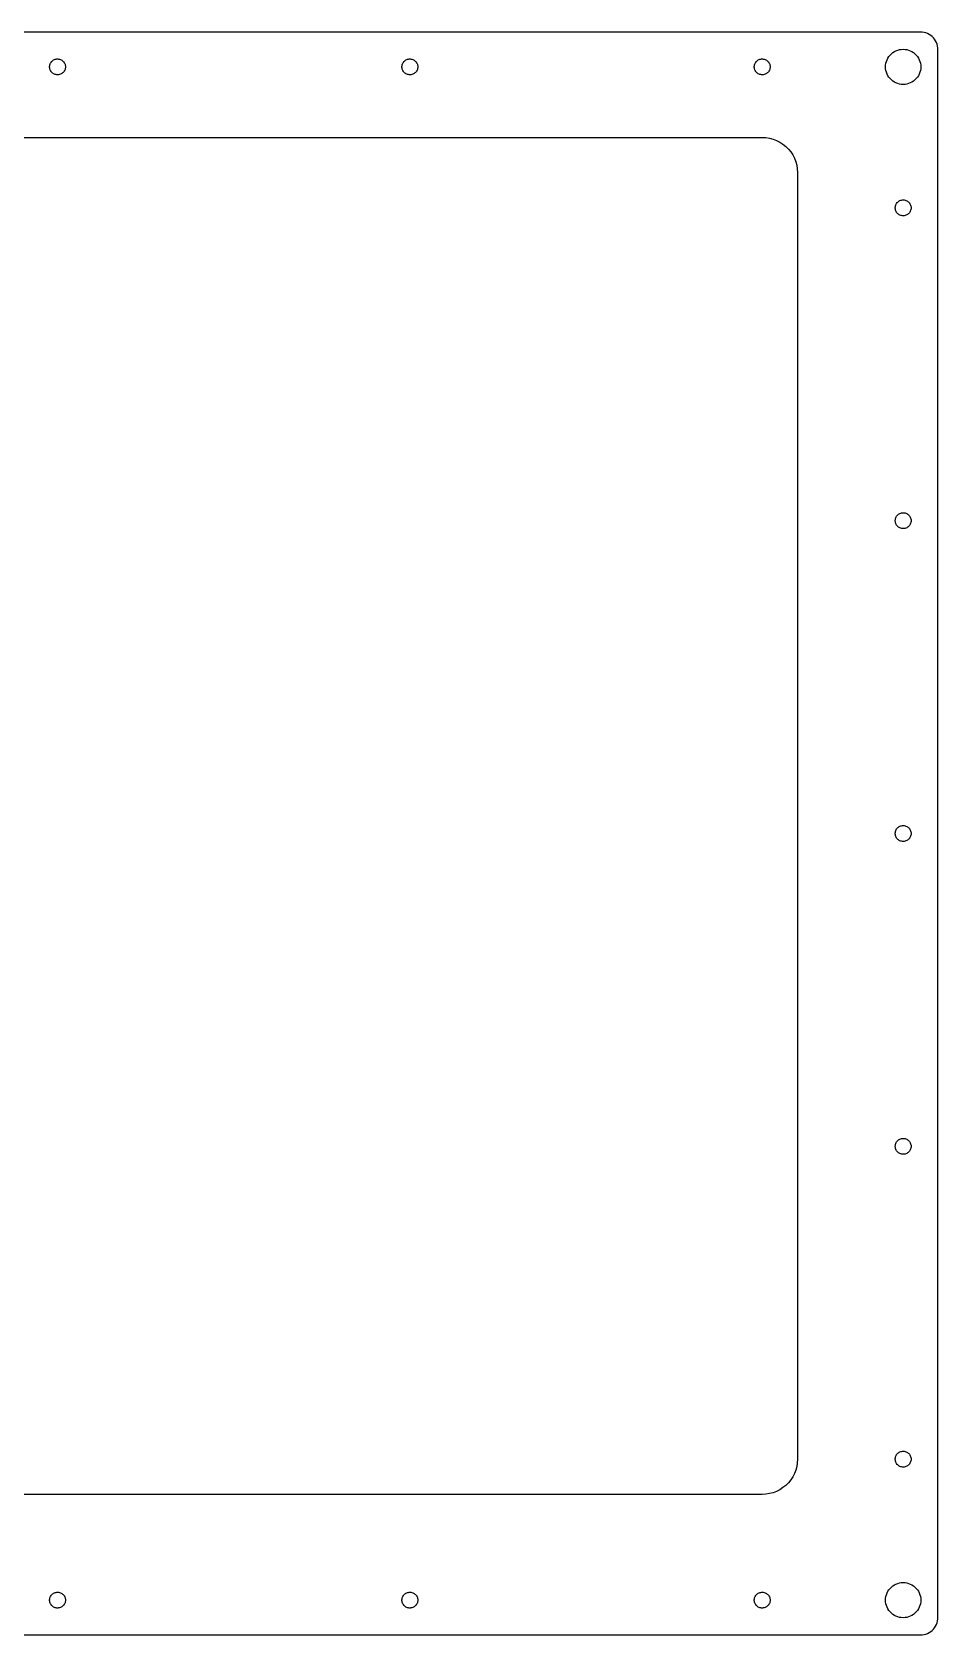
# Model space of a CAD drawing. Header units: metres. Extents: x -250 to 250, y -227 to 227.
# Drawn here: x -7.2 to 249.9, y -227.4 to 227.4 of the extents above; entities that cross this region are included whole.
import ezdxf

# ---------------------------------------------------------------- set-up
doc = ezdxf.new("R2010")
doc.units = ezdxf.units.M

msp = doc.modelspace()

# ---------------------------------------------------------------- linework, layer by layer
for p, q in [((244.875, 227.375), (-244.875, 227.375)), ((245.398, 227.348), (244.875, 227.375)), ((245.915, 227.266), (245.398, 227.348)), ((246.42, 227.13), (245.915, 227.266)), ((246.909, 226.943), (246.42, 227.13)), ((247.375, 226.705), (246.909, 226.943)), ((247.814, 226.42), (247.375, 226.705)), ((248.221, 226.091), (247.814, 226.42)), ((248.591, 225.721), (248.221, 226.091)), ((248.92, 225.314), (248.591, 225.721)), ((249.205, 224.875), (248.92, 225.314)), ((249.443, 224.409), (249.205, 224.875)), ((249.63, 223.92), (249.443, 224.409)), ((249.766, 223.415), (249.63, 223.92)), ((249.848, 222.898), (249.766, 223.415)), ((249.875, 222.375), (249.848, 222.898)), ((-2.1651, 218.112), (-2.08461, 218.347)), ((-2.08461, 218.347), (-1.97881, 218.571)), ((-1.97881, 218.571), (-1.849, 218.782)), ((-1.849, 218.782), (-1.69673, 218.978)), ((-1.69673, 218.978), (-1.52388, 219.155)), ((-1.52388, 219.155), (-1.33252, 219.313)), ((-1.33252, 219.313), (-1.125, 219.449)), ((-1.125, 219.449), (-0.90381, 219.56)), ((-0.90381, 219.56), (-0.67165, 219.647)), ((-0.67165, 219.647), (-0.43134, 219.708)), ((-0.43134, 219.708), (-0.18579, 219.742)), ((-0.18579, 219.742), (0.062, 219.749)), ((0.062, 219.749), (0.30904, 219.729)), ((0.30904, 219.729), (0.55234, 219.681)), ((0.55234, 219.681), (0.78892, 219.607)), ((0.78892, 219.607), (1.01595, 219.508)), ((1.01595, 219.508), (1.23062, 219.384)), ((1.23062, 219.384), (1.43037, 219.237)), ((1.43037, 219.237), (1.61275, 219.069)), ((1.61275, 219.069), (1.77556, 218.882)), ((1.77556, 218.882), (1.91681, 218.678)), ((1.91681, 218.678), (2.03479, 218.46)), ((2.03479, 218.46), (2.12808, 218.231)), ((97.8349, 218.112), (97.9154, 218.347)), ((97.9154, 218.347), (98.0212, 218.571)), ((98.0212, 218.571), (98.151, 218.782)), ((98.151, 218.782), (98.3033, 218.978)), ((98.3033, 218.978), (98.4761, 219.155)), ((98.4761, 219.155), (98.6675, 219.313)), ((98.6675, 219.313), (98.875, 219.449)), ((98.875, 219.449), (99.0962, 219.56)), ((99.0962, 219.56), (99.3283, 219.647)), ((99.3283, 219.647), (99.5686, 219.708)), ((99.5686, 219.708), (99.8142, 219.742)), ((99.8142, 219.742), (100.062, 219.749)), ((100.062, 219.749), (100.309, 219.729)), ((100.309, 219.729), (100.552, 219.681)), ((100.552, 219.681), (100.789, 219.607)), ((100.789, 219.607), (101.016, 219.508)), ((101.016, 219.508), (101.231, 219.384)), ((101.231, 219.384), (101.43, 219.237)), ((101.43, 219.237), (101.613, 219.069)), ((101.613, 219.069), (101.776, 218.882)), ((101.776, 218.882), (101.917, 218.678)), ((101.917, 218.678), (102.035, 218.46)), ((102.035, 218.46), (102.128, 218.231)), ((197.835, 218.112), (197.915, 218.347)), ((197.915, 218.347), (198.021, 218.571)), ((198.021, 218.571), (198.151, 218.782)), ((198.151, 218.782), (198.303, 218.978)), ((198.303, 218.978), (198.476, 219.155)), ((198.476, 219.155), (198.667, 219.313)), ((198.667, 219.313), (198.875, 219.449)), ((198.875, 219.449), (199.096, 219.56)), ((199.096, 219.56), (199.328, 219.647)), ((199.328, 219.647), (199.569, 219.708)), ((199.569, 219.708), (199.814, 219.742)), ((199.814, 219.742), (200.062, 219.749)), ((200.062, 219.749), (200.309, 219.729)), ((200.309, 219.729), (200.552, 219.681)), ((200.552, 219.681), (200.789, 219.607)), ((200.789, 219.607), (201.016, 219.508)), ((201.016, 219.508), (201.231, 219.384)), ((201.231, 219.384), (201.43, 219.237)), ((201.43, 219.237), (201.613, 219.069)), ((201.613, 219.069), (201.776, 218.882)), ((201.776, 218.882), (201.917, 218.678)), ((201.917, 218.678), (202.035, 218.46)), ((202.035, 218.46), (202.128, 218.231)), ((235.027, 218.023), (235.109, 218.54)), ((235.109, 218.54), (235.245, 219.045)), ((235.245, 219.045), (235.432, 219.534)), ((235.432, 219.534), (235.67, 220)), ((235.67, 220), (235.955, 220.439)), ((235.955, 220.439), (236.284, 220.846)), ((236.284, 220.846), (236.654, 221.216)), ((236.654, 221.216), (237.061, 221.545)), ((237.061, 221.545), (237.5, 221.83)), ((237.5, 221.83), (237.966, 222.068)), ((237.966, 222.068), (238.455, 222.255)), ((238.455, 222.255), (238.96, 222.391)), ((238.96, 222.391), (239.477, 222.473)), ((239.477, 222.473), (240, 222.5)), ((240, 222.5), (240.523, 222.473)), ((240.523, 222.473), (241.04, 222.391)), ((241.04, 222.391), (241.545, 222.255)), ((241.545, 222.255), (242.034, 222.068)), ((242.034, 222.068), (242.5, 221.83)), ((242.5, 221.83), (242.939, 221.545)), ((242.939, 221.545), (243.346, 221.216)), ((243.346, 221.216), (243.716, 220.846)), ((243.716, 220.846), (244.045, 220.439)), ((244.045, 220.439), (244.33, 220)), ((244.33, 220), (244.568, 219.534)), ((244.568, 219.534), (244.755, 219.045)), ((244.755, 219.045), (244.891, 218.54)), ((244.891, 218.54), (244.973, 218.023)), ((249.875, -222.375), (249.875, 222.375)), ((-2.24658, 217.624), (-2.2193, 217.87)), ((-2.24658, 217.376), (-2.24658, 217.624)), ((-2.2193, 217.13), (-2.24658, 217.376)), ((-2.2193, 217.87), (-2.1651, 218.112)), ((-2.1651, 216.888), (-2.2193, 217.13)), ((-2.08461, 216.653), (-2.1651, 216.888)), ((-1.97881, 216.429), (-2.08461, 216.653)), ((-1.849, 216.218), (-1.97881, 216.429)), ((-1.69673, 216.022), (-1.849, 216.218)), ((-1.52388, 215.845), (-1.69673, 216.022)), ((-1.33252, 215.687), (-1.52388, 215.845)), ((-1.125, 215.551), (-1.33252, 215.687)), ((-0.90381, 215.44), (-1.125, 215.551)), ((-0.67165, 215.353), (-0.90381, 215.44)), ((-0.43134, 215.292), (-0.67165, 215.353)), ((-0.18579, 215.258), (-0.43134, 215.292)), ((0.062, 215.251), (-0.18579, 215.258)), ((0.30904, 215.271), (0.062, 215.251)), ((0.55234, 215.319), (0.30904, 215.271)), ((0.78892, 215.393), (0.55234, 215.319)), ((1.01595, 215.492), (0.78892, 215.393)), ((1.23062, 215.616), (1.01595, 215.492)), ((1.43037, 215.763), (1.23062, 215.616)), ((1.61275, 215.931), (1.43037, 215.763)), ((1.77556, 216.118), (1.61275, 215.931)), ((1.91681, 216.322), (1.77556, 216.118)), ((2.03479, 216.54), (1.91681, 216.322)), ((2.12808, 216.769), (2.03479, 216.54)), ((2.12808, 218.231), (2.19554, 217.992)), ((2.19554, 217.008), (2.12808, 216.769)), ((2.19554, 217.992), (2.23634, 217.748)), ((2.23634, 217.252), (2.19554, 217.008)), ((2.23634, 217.748), (2.25, 217.5)), ((2.25, 217.5), (2.23634, 217.252)), ((97.7534, 217.624), (97.7807, 217.87)), ((97.7534, 217.376), (97.7534, 217.624)), ((97.7807, 217.13), (97.7534, 217.376)), ((97.7807, 217.87), (97.8349, 218.112)), ((97.8349, 216.888), (97.7807, 217.13)), ((97.9154, 216.653), (97.8349, 216.888)), ((98.0212, 216.429), (97.9154, 216.653)), ((98.151, 216.218), (98.0212, 216.429)), ((98.3033, 216.022), (98.151, 216.218)), ((98.4761, 215.845), (98.3033, 216.022)), ((98.6675, 215.687), (98.4761, 215.845)), ((98.875, 215.551), (98.6675, 215.687)), ((99.0962, 215.44), (98.875, 215.551)), ((99.3283, 215.353), (99.0962, 215.44)), ((99.5686, 215.292), (99.3283, 215.353)), ((99.8142, 215.258), (99.5686, 215.292)), ((100.062, 215.251), (99.8142, 215.258)), ((100.309, 215.271), (100.062, 215.251)), ((100.552, 215.319), (100.309, 215.271)), ((100.789, 215.393), (100.552, 215.319)), ((101.016, 215.492), (100.789, 215.393)), ((101.231, 215.616), (101.016, 215.492)), ((101.43, 215.763), (101.231, 215.616)), ((101.613, 215.931), (101.43, 215.763)), ((101.776, 216.118), (101.613, 215.931)), ((101.917, 216.322), (101.776, 216.118)), ((102.035, 216.54), (101.917, 216.322)), ((102.128, 216.769), (102.035, 216.54)), ((102.128, 218.231), (102.196, 217.992)), ((102.196, 217.008), (102.128, 216.769)), ((102.196, 217.992), (102.236, 217.748)), ((102.236, 217.252), (102.196, 217.008)), ((102.236, 217.748), (102.25, 217.5)), ((102.25, 217.5), (102.236, 217.252)), ((197.753, 217.624), (197.781, 217.87)), ((197.753, 217.376), (197.753, 217.624)), ((197.781, 217.13), (197.753, 217.376)), ((197.781, 217.87), (197.835, 218.112)), ((197.835, 216.888), (197.781, 217.13)), ((197.915, 216.653), (197.835, 216.888)), ((198.021, 216.429), (197.915, 216.653)), ((198.151, 216.218), (198.021, 216.429)), ((198.303, 216.022), (198.151, 216.218)), ((198.476, 215.845), (198.303, 216.022)), ((198.667, 215.687), (198.476, 215.845)), ((198.875, 215.551), (198.667, 215.687)), ((199.096, 215.44), (198.875, 215.551)), ((199.328, 215.353), (199.096, 215.44)), ((199.569, 215.292), (199.328, 215.353)), ((199.814, 215.258), (199.569, 215.292)), ((200.062, 215.251), (199.814, 215.258)), ((200.309, 215.271), (200.062, 215.251)), ((200.552, 215.319), (200.309, 215.271)), ((200.789, 215.393), (200.552, 215.319)), ((201.016, 215.492), (200.789, 215.393)), ((201.231, 215.616), (201.016, 215.492)), ((201.43, 215.763), (201.231, 215.616)), ((201.613, 215.931), (201.43, 215.763)), ((201.776, 216.118), (201.613, 215.931)), ((201.917, 216.322), (201.776, 216.118)), ((202.035, 216.54), (201.917, 216.322)), ((202.128, 216.769), (202.035, 216.54)), ((202.128, 218.231), (202.196, 217.992)), ((202.196, 217.008), (202.128, 216.769)), ((202.196, 217.992), (202.236, 217.748)), ((202.236, 217.252), (202.196, 217.008)), ((202.236, 217.748), (202.25, 217.5)), ((202.25, 217.5), (202.236, 217.252)), ((235, 217.5), (235.027, 218.023)), ((235.027, 216.977), (235, 217.5)), ((235.109, 216.46), (235.027, 216.977)), ((235.245, 215.955), (235.109, 216.46)), ((235.432, 215.466), (235.245, 215.955)), ((235.67, 215), (235.432, 215.466)), ((235.955, 214.561), (235.67, 215)), ((236.284, 214.154), (235.955, 214.561)), ((236.654, 213.784), (236.284, 214.154)), ((237.061, 213.455), (236.654, 213.784)), ((243.346, 213.784), (242.939, 213.455)), ((243.716, 214.154), (243.346, 213.784)), ((244.045, 214.561), (243.716, 214.154)), ((244.33, 215), (244.045, 214.561)), ((244.568, 215.466), (244.33, 215)), ((244.755, 215.955), (244.568, 215.466)), ((244.891, 216.46), (244.755, 215.955)), ((244.973, 216.977), (244.891, 216.46)), ((244.973, 218.023), (245, 217.5)), ((245, 217.5), (244.973, 216.977)), ((237.5, 213.17), (237.061, 213.455)), ((237.966, 212.932), (237.5, 213.17)), ((238.455, 212.745), (237.966, 212.932)), ((238.96, 212.609), (238.455, 212.745)), ((239.477, 212.527), (238.96, 212.609)), ((240, 212.5), (239.477, 212.527)), ((240.523, 212.527), (240, 212.5)), ((241.04, 212.609), (240.523, 212.527)), ((241.545, 212.745), (241.04, 212.609)), ((242.034, 212.932), (241.545, 212.745)), ((242.5, 213.17), (242.034, 212.932)), ((242.939, 213.455), (242.5, 213.17)), ((-200, 197.5), (200, 197.5)), ((200, 197.5), (201.045, 197.445)), ((201.045, 197.445), (202.079, 197.281)), ((202.079, 197.281), (203.09, 197.011)), ((203.09, 197.011), (204.067, 196.635)), ((204.067, 196.635), (205, 196.16)), ((205, 196.16), (205.878, 195.59)), ((205.878, 195.59), (206.691, 194.931)), ((206.691, 194.931), (207.431, 194.191)), ((207.431, 194.191), (208.09, 193.378)), ((208.09, 193.378), (208.66, 192.5)), ((208.66, 192.5), (209.135, 191.567)), ((209.135, 191.567), (209.511, 190.59)), ((209.511, 190.59), (209.781, 189.579)), ((209.781, 189.579), (209.945, 188.545)), ((209.945, 188.545), (210, 187.5)), ((210, 187.5), (210, -177.5)), ((237.753, 177.624), (237.781, 177.87)), ((237.753, 177.376), (237.753, 177.624)), ((237.781, 177.13), (237.753, 177.376)), ((237.781, 177.87), (237.835, 178.112)), ((237.835, 178.112), (237.915, 178.347)), ((237.915, 178.347), (238.021, 178.571)), ((238.021, 178.571), (238.151, 178.782)), ((238.151, 178.782), (238.303, 178.978)), ((238.303, 178.978), (238.476, 179.155)), ((238.476, 179.155), (238.667, 179.313)), ((238.667, 179.313), (238.875, 179.449)), ((238.875, 179.449), (239.096, 179.56)), ((239.096, 179.56), (239.328, 179.647)), ((239.328, 179.647), (239.569, 179.708)), ((239.569, 179.708), (239.814, 179.742)), ((239.814, 179.742), (240.062, 179.749)), ((240.062, 179.749), (240.309, 179.729)), ((240.309, 179.729), (240.552, 179.681)), ((240.552, 179.681), (240.789, 179.607)), ((240.789, 179.607), (241.016, 179.508)), ((241.016, 179.508), (241.231, 179.384)), ((241.231, 179.384), (241.43, 179.237)), ((241.43, 179.237), (241.613, 179.069)), ((241.613, 179.069), (241.776, 178.882)), ((241.776, 178.882), (241.917, 178.678)), ((241.917, 178.678), (242.035, 178.46)), ((242.035, 178.46), (242.128, 178.231)), ((242.128, 178.231), (242.196, 177.992)), ((242.196, 177.992), (242.236, 177.748)), ((242.236, 177.748), (242.25, 177.5)), ((242.25, 177.5), (242.236, 177.252)), ((237.835, 176.888), (237.781, 177.13)), ((237.915, 176.653), (237.835, 176.888)), ((238.021, 176.429), (237.915, 176.653)), ((238.151, 176.218), (238.021, 176.429)), ((238.303, 176.022), (238.151, 176.218)), ((238.476, 175.845), (238.303, 176.022)), ((238.667, 175.687), (238.476, 175.845)), ((238.875, 175.551), (238.667, 175.687)), ((239.096, 175.44), (238.875, 175.551)), ((239.328, 175.353), (239.096, 175.44)), ((239.569, 175.292), (239.328, 175.353)), ((239.814, 175.258), (239.569, 175.292)), ((240.062, 175.251), (239.814, 175.258)), ((240.309, 175.271), (240.062, 175.251)), ((240.552, 175.319), (240.309, 175.271)), ((240.789, 175.393), (240.552, 175.319)), ((241.016, 175.492), (240.789, 175.393)), ((241.231, 175.616), (241.016, 175.492)), ((241.43, 175.763), (241.231, 175.616)), ((241.613, 175.931), (241.43, 175.763)), ((241.776, 176.118), (241.613, 175.931)), ((241.917, 176.322), (241.776, 176.118)), ((242.035, 176.54), (241.917, 176.322)), ((242.128, 176.769), (242.035, 176.54)), ((242.196, 177.008), (242.128, 176.769)), ((242.236, 177.252), (242.196, 177.008)), ((239.328, 90.8974), (239.569, 90.9583)), ((239.569, 90.9583), (239.814, 90.9923)), ((239.814, 90.9923), (240.062, 90.9991)), ((240.062, 90.9991), (240.309, 90.9787)), ((240.309, 90.9787), (240.552, 90.9312)), ((237.753, 88.8739), (237.781, 89.1203)), ((237.753, 88.6261), (237.753, 88.8739)), ((237.781, 88.3797), (237.753, 88.6261)), ((237.781, 89.1203), (237.835, 89.3622)), ((237.835, 88.1378), (237.781, 88.3797)), ((237.835, 89.3622), (237.915, 89.5967)), ((237.915, 87.9033), (237.835, 88.1378)), ((237.915, 89.5967), (238.021, 89.8209)), ((238.021, 87.6791), (237.915, 87.9033)), ((238.021, 89.8209), (238.151, 90.0321)), ((238.151, 87.4679), (238.021, 87.6791)), ((238.151, 90.0321), (238.303, 90.2277)), ((238.303, 87.2723), (238.151, 87.4679)), ((238.303, 90.2277), (238.476, 90.4054)), ((238.476, 87.0946), (238.303, 87.2723)), ((238.476, 90.4054), (238.667, 90.563)), ((238.667, 86.937), (238.476, 87.0946)), ((238.667, 90.563), (238.875, 90.6985)), ((238.875, 86.8014), (238.667, 86.937)), ((238.875, 90.6985), (239.096, 90.8105)), ((239.096, 86.6895), (238.875, 86.8014)), ((239.096, 90.8105), (239.328, 90.8974)), ((239.328, 86.6026), (239.096, 86.6895)), ((239.569, 86.5417), (239.328, 86.6026)), ((239.814, 86.5077), (239.569, 86.5417)), ((240.062, 86.5009), (239.814, 86.5077)), ((240.309, 86.5213), (240.062, 86.5009)), ((240.552, 86.5688), (240.309, 86.5213)), ((240.552, 90.9312), (240.789, 90.8571)), ((240.789, 86.6429), (240.552, 86.5688)), ((240.789, 90.8571), (241.016, 90.7576)), ((241.016, 86.7424), (240.789, 86.6429)), ((241.016, 90.7576), (241.231, 90.6336)), ((241.231, 86.8664), (241.016, 86.7424)), ((241.231, 90.6336), (241.43, 90.4868)), ((241.43, 87.0132), (241.231, 86.8664)), ((241.43, 90.4868), (241.613, 90.3189)), ((241.613, 87.1811), (241.43, 87.0132)), ((241.613, 90.3189), (241.776, 90.132)), ((241.776, 87.368), (241.613, 87.1811)), ((241.776, 90.132), (241.917, 89.9283)), ((241.917, 87.5717), (241.776, 87.368)), ((241.917, 89.9283), (242.035, 89.7102)), ((242.035, 87.7897), (241.917, 87.5717)), ((242.035, 89.7102), (242.128, 89.4806)), ((242.128, 88.0194), (242.035, 87.7897)), ((242.128, 89.4806), (242.196, 89.242)), ((242.196, 88.258), (242.128, 88.0194)), ((242.196, 89.242), (242.236, 88.9975)), ((242.236, 88.5025), (242.196, 88.258)), ((242.236, 88.9975), (242.25, 88.75)), ((242.25, 88.75), (242.236, 88.5025)), ((237.753, 0.12395), (237.781, 0.37033)), ((237.753, -0.12395), (237.753, 0.12395)), ((237.781, 0.37033), (237.835, 0.61223)), ((237.835, 0.61223), (237.915, 0.84669)), ((237.915, 0.84669), (238.021, 1.07088)), ((238.021, 1.07088), (238.151, 1.28206)), ((238.151, 1.28206), (238.303, 1.47769)), ((238.303, 1.47769), (238.476, 1.65536)), ((238.476, 1.65536), (238.667, 1.81296)), ((238.667, 1.81296), (238.875, 1.94855)), ((238.875, 1.94855), (239.096, 2.06049)), ((239.096, 2.06049), (239.328, 2.1474)), ((239.328, 2.1474), (239.569, 2.20825)), ((239.569, 2.20825), (239.814, 2.24231)), ((239.814, 2.24231), (240.062, 2.24915)), ((240.062, 2.24915), (240.309, 2.22867)), ((240.309, 2.22867), (240.552, 2.18114)), ((240.552, 2.18114), (240.789, 2.10715)), ((240.789, 2.10715), (241.016, 2.00757)), ((241.016, 2.00757), (241.231, 1.88362)), ((241.231, 1.88362), (241.43, 1.7368)), ((241.43, 1.7368), (241.613, 1.56891)), ((241.613, 1.56891), (241.776, 1.38197)), ((241.776, 1.38197), (241.917, 1.17825)), ((241.917, 1.17825), (242.035, 0.96024)), ((242.035, 0.96024), (242.128, 0.73056)), ((242.128, 0.73056), (242.196, 0.49202)), ((242.196, 0.49202), (242.236, 0.24751)), ((242.236, 0.24751), (242.25, 0)), ((242.25, 0), (242.236, -0.24751)), ((237.781, -0.37033), (237.753, -0.12395)), ((237.835, -0.61223), (237.781, -0.37033)), ((237.915, -0.84669), (237.835, -0.61223)), ((238.021, -1.07088), (237.915, -0.84669)), ((238.151, -1.28206), (238.021, -1.07088)), ((238.303, -1.47769), (238.151, -1.28206)), ((238.476, -1.65536), (238.303, -1.47769)), ((238.667, -1.81296), (238.476, -1.65536)), ((238.875, -1.94855), (238.667, -1.81296)), ((239.096, -2.06049), (238.875, -1.94855)), ((239.328, -2.1474), (239.096, -2.06049)), ((239.569, -2.20825), (239.328, -2.1474)), ((239.814, -2.24231), (239.569, -2.20825)), ((240.062, -2.24915), (239.814, -2.24231)), ((240.309, -2.22867), (240.062, -2.24915)), ((240.552, -2.18114), (240.309, -2.22867)), ((240.789, -2.10715), (240.552, -2.18114)), ((241.016, -2.00757), (240.789, -2.10715)), ((241.231, -1.88362), (241.016, -2.00757)), ((241.43, -1.7368), (241.231, -1.88362)), ((241.613, -1.56891), (241.43, -1.7368)), ((241.776, -1.38197), (241.613, -1.56891)), ((241.917, -1.17825), (241.776, -1.38197)), ((242.035, -0.96024), (241.917, -1.17825)), ((242.128, -0.73056), (242.035, -0.96024)), ((242.196, -0.49202), (242.128, -0.73056)), ((242.236, -0.24751), (242.196, -0.49202)), ((237.753, -88.6261), (237.781, -88.3797)), ((237.753, -88.8739), (237.753, -88.6261)), ((237.781, -89.1203), (237.753, -88.8739)), ((237.781, -88.3797), (237.835, -88.1378)), ((237.835, -89.3622), (237.781, -89.1203)), ((237.835, -88.1378), (237.915, -87.9033)), ((237.915, -89.5967), (237.835, -89.3622)), ((237.915, -87.9033), (238.021, -87.6791)), ((238.021, -89.8209), (237.915, -89.5967)), ((238.021, -87.6791), (238.151, -87.4679)), ((238.151, -90.0321), (238.021, -89.8209)), ((238.151, -87.4679), (238.303, -87.2723)), ((238.303, -90.2277), (238.151, -90.0321)), ((238.303, -87.2723), (238.476, -87.0946)), ((238.476, -90.4054), (238.303, -90.2277)), ((238.476, -87.0946), (238.667, -86.937)), ((238.667, -90.563), (238.476, -90.4054)), ((238.667, -86.937), (238.875, -86.8014)), ((238.875, -90.6985), (238.667, -90.563)), ((238.875, -86.8014), (239.096, -86.6895)), ((239.096, -90.8105), (238.875, -90.6985)), ((239.096, -86.6895), (239.328, -86.6026)), ((239.328, -90.8974), (239.096, -90.8105)), ((239.328, -86.6026), (239.569, -86.5417)), ((239.569, -90.9583), (239.328, -90.8974)), ((239.569, -86.5417), (239.814, -86.5077)), ((239.814, -86.5077), (240.062, -86.5009)), ((240.062, -86.5009), (240.309, -86.5213)), ((240.309, -86.5213), (240.552, -86.5688)), ((240.552, -90.9312), (240.309, -90.9787)), ((240.552, -86.5688), (240.789, -86.6429)), ((240.789, -90.8571), (240.552, -90.9312)), ((240.789, -86.6429), (241.016, -86.7424)), ((241.016, -90.7576), (240.789, -90.8571)), ((241.016, -86.7424), (241.231, -86.8664)), ((241.231, -90.6336), (241.016, -90.7576)), ((241.231, -86.8664), (241.43, -87.0132)), ((241.43, -90.4868), (241.231, -90.6336)), ((241.43, -87.0132), (241.613, -87.1811)), ((241.613, -90.3189), (241.43, -90.4868)), ((241.613, -87.1811), (241.776, -87.368)), ((241.776, -90.132), (241.613, -90.3189)), ((241.776, -87.368), (241.917, -87.5717)), ((241.917, -89.9283), (241.776, -90.132)), ((241.917, -87.5717), (242.035, -87.7897)), ((242.035, -89.7102), (241.917, -89.9283)), ((242.035, -87.7897), (242.128, -88.0194)), ((242.128, -89.4806), (242.035, -89.7102)), ((242.128, -88.0194), (242.196, -88.258)), ((242.196, -89.242), (242.128, -89.4806)), ((242.196, -88.258), (242.236, -88.5025)), ((242.236, -88.9975), (242.196, -89.242)), ((242.236, -88.5025), (242.25, -88.75)), ((242.25, -88.75), (242.236, -88.9975)), ((239.814, -90.9923), (239.569, -90.9583)), ((240.062, -90.9991), (239.814, -90.9923)), ((240.309, -90.9787), (240.062, -90.9991)), ((237.753, -177.376), (237.781, -177.13)), ((237.781, -177.13), (237.835, -176.888)), ((237.835, -176.888), (237.915, -176.653)), ((237.915, -176.653), (238.021, -176.429)), ((238.021, -176.429), (238.151, -176.218)), ((238.151, -176.218), (238.303, -176.022)), ((238.303, -176.022), (238.476, -175.845)), ((238.476, -175.845), (238.667, -175.687)), ((238.667, -175.687), (238.875, -175.551)), ((238.875, -175.551), (239.096, -175.44)), ((239.096, -175.44), (239.328, -175.353)), ((239.328, -175.353), (239.569, -175.292)), ((239.569, -175.292), (239.814, -175.258)), ((239.814, -175.258), (240.062, -175.251)), ((240.062, -175.251), (240.309, -175.271)), ((240.309, -175.271), (240.552, -175.319)), ((240.552, -175.319), (240.789, -175.393)), ((240.789, -175.393), (241.016, -175.492)), ((241.016, -175.492), (241.231, -175.616)), ((241.231, -175.616), (241.43, -175.763)), ((241.43, -175.763), (241.613, -175.931)), ((241.613, -175.931), (241.776, -176.118)), ((241.776, -176.118), (241.917, -176.322)), ((241.917, -176.322), (242.035, -176.54)), ((242.035, -176.54), (242.128, -176.769)), ((242.128, -176.769), (242.196, -177.008)), ((242.196, -177.008), (242.236, -177.252)), ((242.236, -177.252), (242.25, -177.5)), ((209.135, -181.567), (208.66, -182.5)), ((209.511, -180.59), (209.135, -181.567)), ((209.781, -179.579), (209.511, -180.59)), ((209.945, -178.545), (209.781, -179.579)), ((210, -177.5), (209.945, -178.545)), ((237.753, -177.624), (237.753, -177.376)), ((237.781, -177.87), (237.753, -177.624)), ((237.835, -178.112), (237.781, -177.87)), ((237.915, -178.347), (237.835, -178.112)), ((238.021, -178.571), (237.915, -178.347)), ((238.151, -178.782), (238.021, -178.571)), ((238.303, -178.978), (238.151, -178.782)), ((238.476, -179.155), (238.303, -178.978)), ((238.667, -179.313), (238.476, -179.155)), ((238.875, -179.449), (238.667, -179.313)), ((239.096, -179.56), (238.875, -179.449)), ((239.328, -179.647), (239.096, -179.56)), ((239.569, -179.708), (239.328, -179.647)), ((239.814, -179.742), (239.569, -179.708)), ((240.062, -179.749), (239.814, -179.742)), ((240.309, -179.729), (240.062, -179.749)), ((240.552, -179.681), (240.309, -179.729)), ((240.789, -179.607), (240.552, -179.681)), ((241.016, -179.508), (240.789, -179.607)), ((241.231, -179.384), (241.016, -179.508)), ((241.43, -179.237), (241.231, -179.384)), ((241.613, -179.069), (241.43, -179.237)), ((241.776, -178.882), (241.613, -179.069)), ((241.917, -178.678), (241.776, -178.882)), ((242.035, -178.46), (241.917, -178.678)), ((242.128, -178.231), (242.035, -178.46)), ((242.196, -177.992), (242.128, -178.231)), ((242.236, -177.748), (242.196, -177.992)), ((242.25, -177.5), (242.236, -177.748)), ((205, -186.16), (204.067, -186.635)), ((205.878, -185.59), (205, -186.16)), ((206.691, -184.931), (205.878, -185.59)), ((207.431, -184.191), (206.691, -184.931)), ((208.09, -183.378), (207.431, -184.191)), ((208.66, -182.5), (208.09, -183.378)), ((200, -187.5), (-200, -187.5)), ((201.045, -187.445), (200, -187.5)), ((202.079, -187.281), (201.045, -187.445)), ((203.09, -187.011), (202.079, -187.281)), ((204.067, -186.635), (203.09, -187.011)), ((236.654, -213.784), (237.061, -213.455)), ((237.061, -213.455), (237.5, -213.17)), ((237.5, -213.17), (237.966, -212.932)), ((237.966, -212.932), (238.455, -212.745)), ((238.455, -212.745), (238.96, -212.609)), ((238.96, -212.609), (239.477, -212.527)), ((239.477, -212.527), (240, -212.5)), ((240, -212.5), (240.523, -212.527)), ((240.523, -212.527), (241.04, -212.609)), ((241.04, -212.609), (241.545, -212.745)), ((241.545, -212.745), (242.034, -212.932)), ((242.034, -212.932), (242.5, -213.17)), ((242.5, -213.17), (242.939, -213.455)), ((242.939, -213.455), (243.346, -213.784)), ((-2.24658, -217.376), (-2.2193, -217.13)), ((-2.24658, -217.624), (-2.24658, -217.376)), ((-2.2193, -217.87), (-2.24658, -217.624)), ((-2.2193, -217.13), (-2.1651, -216.888)), ((-2.1651, -218.112), (-2.2193, -217.87)), ((-2.1651, -216.888), (-2.08461, -216.653)), ((-2.08461, -218.347), (-2.1651, -218.112)), ((-2.08461, -216.653), (-1.97881, -216.429)), ((-1.97881, -216.429), (-1.849, -216.218)), ((-1.849, -216.218), (-1.69673, -216.022)), ((-1.69673, -216.022), (-1.52388, -215.845)), ((-1.52388, -215.845), (-1.33252, -215.687)), ((-1.33252, -215.687), (-1.125, -215.551)), ((-1.125, -215.551), (-0.90381, -215.44)), ((-0.90381, -215.44), (-0.67165, -215.353)), ((-0.67165, -215.353), (-0.43134, -215.292)), ((-0.43134, -215.292), (-0.18579, -215.258)), ((-0.18579, -215.258), (0.062, -215.251)), ((0.062, -215.251), (0.30904, -215.271)), ((0.30904, -215.271), (0.55234, -215.319)), ((0.55234, -215.319), (0.78892, -215.393)), ((0.78892, -215.393), (1.01595, -215.492)), ((1.01595, -215.492), (1.23062, -215.616)), ((1.23062, -215.616), (1.43037, -215.763)), ((1.43037, -215.763), (1.61275, -215.931)), ((1.61275, -215.931), (1.77556, -216.118)), ((1.77556, -216.118), (1.91681, -216.322)), ((1.91681, -216.322), (2.03479, -216.54)), ((2.03479, -216.54), (2.12808, -216.769)), ((2.12808, -218.231), (2.03479, -218.46)), ((2.12808, -216.769), (2.19554, -217.008)), ((2.19554, -217.992), (2.12808, -218.231)), ((2.19554, -217.008), (2.23634, -217.252)), ((2.23634, -217.748), (2.19554, -217.992)), ((2.23634, -217.252), (2.25, -217.5)), ((2.25, -217.5), (2.23634, -217.748)), ((97.7534, -217.376), (97.7807, -217.13)), ((97.7534, -217.624), (97.7534, -217.376)), ((97.7807, -217.87), (97.7534, -217.624)), ((97.7807, -217.13), (97.8349, -216.888)), ((97.8349, -218.112), (97.7807, -217.87)), ((97.8349, -216.888), (97.9154, -216.653)), ((97.9154, -218.347), (97.8349, -218.112)), ((97.9154, -216.653), (98.0212, -216.429)), ((98.0212, -216.429), (98.151, -216.218)), ((98.151, -216.218), (98.3033, -216.022)), ((98.3033, -216.022), (98.4761, -215.845)), ((98.4761, -215.845), (98.6675, -215.687)), ((98.6675, -215.687), (98.875, -215.551)), ((98.875, -215.551), (99.0962, -215.44)), ((99.0962, -215.44), (99.3283, -215.353)), ((99.3283, -215.353), (99.5686, -215.292)), ((99.5686, -215.292), (99.8142, -215.258)), ((99.8142, -215.258), (100.062, -215.251)), ((100.062, -215.251), (100.309, -215.271)), ((100.309, -215.271), (100.552, -215.319)), ((100.552, -215.319), (100.789, -215.393)), ((100.789, -215.393), (101.016, -215.492)), ((101.016, -215.492), (101.231, -215.616)), ((101.231, -215.616), (101.43, -215.763)), ((101.43, -215.763), (101.613, -215.931)), ((101.613, -215.931), (101.776, -216.118)), ((101.776, -216.118), (101.917, -216.322)), ((101.917, -216.322), (102.035, -216.54)), ((102.035, -216.54), (102.128, -216.769)), ((102.128, -218.231), (102.035, -218.46)), ((102.128, -216.769), (102.196, -217.008)), ((102.196, -217.992), (102.128, -218.231)), ((102.196, -217.008), (102.236, -217.252)), ((102.236, -217.748), (102.196, -217.992)), ((102.236, -217.252), (102.25, -217.5)), ((102.25, -217.5), (102.236, -217.748)), ((197.753, -217.376), (197.781, -217.13)), ((197.753, -217.624), (197.753, -217.376)), ((197.781, -217.87), (197.753, -217.624)), ((197.781, -217.13), (197.835, -216.888)), ((197.835, -218.112), (197.781, -217.87)), ((197.835, -216.888), (197.915, -216.653)), ((197.915, -218.347), (197.835, -218.112)), ((197.915, -216.653), (198.021, -216.429)), ((198.021, -216.429), (198.151, -216.218)), ((198.151, -216.218), (198.303, -216.022)), ((198.303, -216.022), (198.476, -215.845)), ((198.476, -215.845), (198.667, -215.687)), ((198.667, -215.687), (198.875, -215.551)), ((198.875, -215.551), (199.096, -215.44)), ((199.096, -215.44), (199.328, -215.353)), ((199.328, -215.353), (199.569, -215.292)), ((199.569, -215.292), (199.814, -215.258)), ((199.814, -215.258), (200.062, -215.251)), ((200.062, -215.251), (200.309, -215.271)), ((200.309, -215.271), (200.552, -215.319)), ((200.552, -215.319), (200.789, -215.393)), ((200.789, -215.393), (201.016, -215.492)), ((201.016, -215.492), (201.231, -215.616)), ((201.231, -215.616), (201.43, -215.763)), ((201.43, -215.763), (201.613, -215.931)), ((201.613, -215.931), (201.776, -216.118)), ((201.776, -216.118), (201.917, -216.322)), ((201.917, -216.322), (202.035, -216.54)), ((202.035, -216.54), (202.128, -216.769)), ((202.128, -218.231), (202.035, -218.46)), ((202.128, -216.769), (202.196, -217.008)), ((202.196, -217.992), (202.128, -218.231)), ((202.196, -217.008), (202.236, -217.252)), ((202.236, -217.748), (202.196, -217.992)), ((202.236, -217.252), (202.25, -217.5)), ((202.25, -217.5), (202.236, -217.748)), ((235, -217.5), (235.027, -216.977)), ((235.027, -218.023), (235, -217.5)), ((235.027, -216.977), (235.109, -216.46)), ((235.109, -218.54), (235.027, -218.023)), ((235.109, -216.46), (235.245, -215.955)), ((235.245, -215.955), (235.432, -215.466)), ((235.432, -215.466), (235.67, -215)), ((235.67, -215), (235.955, -214.561)), ((235.955, -214.561), (236.284, -214.154)), ((236.284, -214.154), (236.654, -213.784)), ((243.346, -213.784), (243.716, -214.154)), ((243.716, -214.154), (244.045, -214.561)), ((244.045, -214.561), (244.33, -215)), ((244.33, -215), (244.568, -215.466)), ((244.568, -215.466), (244.755, -215.955)), ((244.755, -215.955), (244.891, -216.46)), ((244.891, -216.46), (244.973, -216.977)), ((244.973, -218.023), (244.891, -218.54)), ((244.973, -216.977), (245, -217.5)), ((245, -217.5), (244.973, -218.023)), ((-1.97881, -218.571), (-2.08461, -218.347)), ((-1.849, -218.782), (-1.97881, -218.571)), ((-1.69673, -218.978), (-1.849, -218.782)), ((-1.52388, -219.155), (-1.69673, -218.978)), ((-1.33252, -219.313), (-1.52388, -219.155)), ((-1.125, -219.449), (-1.33252, -219.313)), ((-0.90381, -219.56), (-1.125, -219.449)), ((-0.67165, -219.647), (-0.90381, -219.56)), ((-0.43134, -219.708), (-0.67165, -219.647)), ((-0.18579, -219.742), (-0.43134, -219.708)), ((0.062, -219.749), (-0.18579, -219.742)), ((0.30904, -219.729), (0.062, -219.749)), ((0.55234, -219.681), (0.30904, -219.729)), ((0.78892, -219.607), (0.55234, -219.681)), ((1.01595, -219.508), (0.78892, -219.607)), ((1.23062, -219.384), (1.01595, -219.508)), ((1.43037, -219.237), (1.23062, -219.384)), ((1.61275, -219.069), (1.43037, -219.237)), ((1.77556, -218.882), (1.61275, -219.069)), ((1.91681, -218.678), (1.77556, -218.882)), ((2.03479, -218.46), (1.91681, -218.678)), ((98.0212, -218.571), (97.9154, -218.347)), ((98.151, -218.782), (98.0212, -218.571)), ((98.3033, -218.978), (98.151, -218.782)), ((98.4761, -219.155), (98.3033, -218.978)), ((98.6675, -219.313), (98.4761, -219.155)), ((98.875, -219.449), (98.6675, -219.313)), ((99.0962, -219.56), (98.875, -219.449)), ((99.3283, -219.647), (99.0962, -219.56)), ((99.5686, -219.708), (99.3283, -219.647)), ((99.8142, -219.742), (99.5686, -219.708)), ((100.062, -219.749), (99.8142, -219.742)), ((100.309, -219.729), (100.062, -219.749)), ((100.552, -219.681), (100.309, -219.729)), ((100.789, -219.607), (100.552, -219.681)), ((101.016, -219.508), (100.789, -219.607)), ((101.231, -219.384), (101.016, -219.508)), ((101.43, -219.237), (101.231, -219.384)), ((101.613, -219.069), (101.43, -219.237)), ((101.776, -218.882), (101.613, -219.069)), ((101.917, -218.678), (101.776, -218.882)), ((102.035, -218.46), (101.917, -218.678)), ((198.021, -218.571), (197.915, -218.347)), ((198.151, -218.782), (198.021, -218.571)), ((198.303, -218.978), (198.151, -218.782)), ((198.476, -219.155), (198.303, -218.978)), ((198.667, -219.313), (198.476, -219.155)), ((198.875, -219.449), (198.667, -219.313)), ((199.096, -219.56), (198.875, -219.449)), ((199.328, -219.647), (199.096, -219.56)), ((199.569, -219.708), (199.328, -219.647)), ((199.814, -219.742), (199.569, -219.708)), ((200.062, -219.749), (199.814, -219.742)), ((200.309, -219.729), (200.062, -219.749)), ((200.552, -219.681), (200.309, -219.729)), ((200.789, -219.607), (200.552, -219.681)), ((201.016, -219.508), (200.789, -219.607)), ((201.231, -219.384), (201.016, -219.508)), ((201.43, -219.237), (201.231, -219.384)), ((201.613, -219.069), (201.43, -219.237)), ((201.776, -218.882), (201.613, -219.069)), ((201.917, -218.678), (201.776, -218.882)), ((202.035, -218.46), (201.917, -218.678)), ((235.245, -219.045), (235.109, -218.54)), ((235.432, -219.534), (235.245, -219.045)), ((235.67, -220), (235.432, -219.534)), ((235.955, -220.439), (235.67, -220)), ((236.284, -220.846), (235.955, -220.439)), ((236.654, -221.216), (236.284, -220.846)), ((237.061, -221.545), (236.654, -221.216)), ((237.5, -221.83), (237.061, -221.545)), ((237.966, -222.068), (237.5, -221.83)), ((238.455, -222.255), (237.966, -222.068)), ((238.96, -222.391), (238.455, -222.255)), ((239.477, -222.473), (238.96, -222.391)), ((240, -222.5), (239.477, -222.473)), ((240.523, -222.473), (240, -222.5)), ((241.04, -222.391), (240.523, -222.473)), ((241.545, -222.255), (241.04, -222.391)), ((242.034, -222.068), (241.545, -222.255)), ((242.5, -221.83), (242.034, -222.068)), ((242.939, -221.545), (242.5, -221.83)), ((243.346, -221.216), (242.939, -221.545)), ((243.716, -220.846), (243.346, -221.216)), ((244.045, -220.439), (243.716, -220.846)), ((244.33, -220), (244.045, -220.439)), ((244.568, -219.534), (244.33, -220)), ((244.755, -219.045), (244.568, -219.534)), ((244.891, -218.54), (244.755, -219.045)), ((249.848, -222.898), (249.875, -222.375)), ((-244.875, -227.375), (244.875, -227.375)), ((244.875, -227.375), (245.398, -227.348)), ((245.398, -227.348), (245.915, -227.266)), ((245.915, -227.266), (246.42, -227.13)), ((246.42, -227.13), (246.909, -226.943)), ((246.909, -226.943), (247.375, -226.705)), ((247.375, -226.705), (247.814, -226.42)), ((247.814, -226.42), (248.221, -226.091)), ((248.221, -226.091), (248.591, -225.721)), ((248.591, -225.721), (248.92, -225.314)), ((248.92, -225.314), (249.205, -224.875)), ((249.205, -224.875), (249.443, -224.409)), ((249.443, -224.409), (249.63, -223.92)), ((249.63, -223.92), (249.766, -223.415)), ((249.766, -223.415), (249.848, -222.898))]:
    msp.add_line(p, q)

doc.saveas('drawing.dxf')
